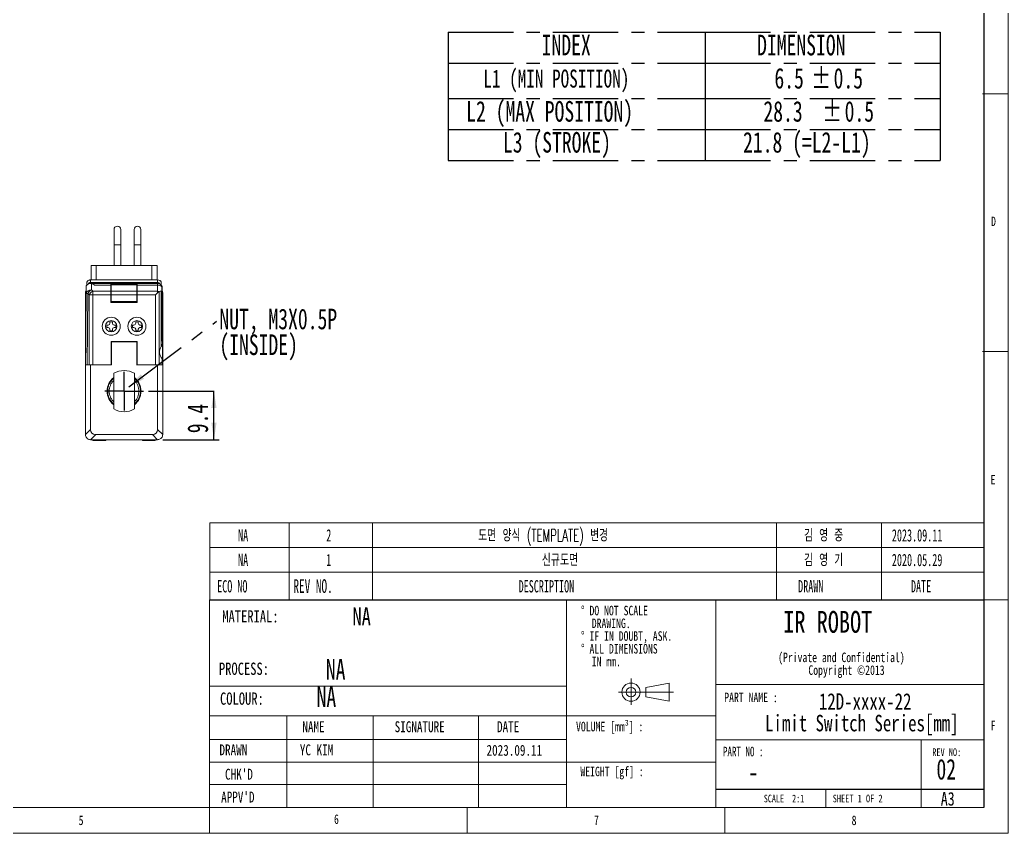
# Model space of a CAD drawing. Header units: millimetres. Extents: x 5 to 415, y 5 to 292.
# Drawn here: x 223.2 to 415, y 5 to 162.9 of the extents above; entities that cross this region are included whole.
import ezdxf

# ---------------------------------------------------------------- set-up
doc = ezdxf.new("R2010")
doc.units = ezdxf.units.MM
doc.linetypes.add('CENTERX2', pattern=[20.32, 12.7, -2.54, 2.54, -2.54])
doc.layers.add('CENTER_LINE', color=7, linetype='CENTERX2')
doc.layers.add('NOTES', color=7, linetype='Continuous')
doc.styles.add('SLDTEXTSTYLE0', font='TXT', dxfattribs={"width": 0.7})
doc.styles.add('SLDTEXTSTYLE2', font='TXT', dxfattribs={"width": 0.7, "bigfont": 'bigfont'})
doc.styles.add('SLDTEXTSTYLE3', font='TXT', dxfattribs={"width": 0.75})
doc.styles.add('SLDTEXTSTYLE4', font='TXT', dxfattribs={"width": 0.6875})
doc.styles.add('SLDTEXTSTYLE5', font='TXT', dxfattribs={"width": 0.694444})
doc.styles.add('SLDTEXTSTYLE6', font='TXT', dxfattribs={"width": 0.605})
doc.styles.add('SLDTEXTSTYLE7', font='TXT', dxfattribs={"width": 0.605, "bigfont": 'bigfont'})
doc.styles.add('SLDTEXTSTYLE8', font='TXT', dxfattribs={"width": 0.563, "bigfont": 'bigfont'})
doc.dimstyles.new('SLDDIMSTYLE3', dxfattribs={"dimtxt": 4, "dimasz": 3.302, "dimexe": 0, "dimexo": 0.0625, "dimgap": 1, "dimtad": 1, "dimdec": 1, "dimrnd": 1e-09, "dimzin": 12, "dimdsep": 46, "dimtxsty": 'SLDTEXTSTYLE0', "dimsah": 1, "dimcen": 0.09, "dimadec": 0, "dimazin": 3, "dimtfac": 1, "dimtdec": 1, "dimtofl": 0, "dimtmove": 0, "dimatfit": 3, "dimfxl": 1, "dimfrac": 2, "dimtolj": 1, "dimtzin": 12, "dimarcsym": 0})
doc.dimstyles.new('SLDDIMSTYLE4', dxfattribs={"dimtxt": 0.18, "dimasz": 3.302, "dimexe": 0, "dimexo": 0.0625, "dimgap": 0, "dimtad": 0, "dimtih": 1, "dimtoh": 1, "dimdec": 0, "dimrnd": 1e-09, "dimzin": 0, "dimdsep": 46, "dimtxsty": 'Standard', "dimsah": 1, "dimcen": 0.09, "dimadec": 0, "dimazin": 0, "dimtfac": 3.302, "dimtdec": 0, "dimtofl": 0, "dimtmove": 0, "dimatfit": 3, "dimfxl": 1, "dimfrac": 2, "dimtolj": 1, "dimtzin": 0, "dimarcsym": 0})

# ---------------------------------------------------------------- blocks, each defined once
blk = doc.blocks.new('SW_NOTE_0_1')
at = {"color": 0, "linetype": 'Continuous', "lineweight": 0, "char_height": 1.8521, "attachment_point": 2, "style": 'SLDTEXTSTYLE3'}
for s, insert in [('(Private and Confidential)', (15.4, 2.39)), ('Copyright ©2013', (16.39, -0.08))]:
    blk.add_mtext(s, dxfattribs=dict(at, insert=insert))
blk = doc.blocks.new('SW_NOTE_0_2')
at = {"color": 0, "linetype": 'Continuous', "lineweight": 0, "char_height": 3.2, "attachment_point": 2, "style": 'SLDTEXTSTYLE3'}
for s, insert in [('12D-xxxx-22', (11.55, 4.13)), ('Limit Switch Series[mm]', (10.9, -0.07))]:
    blk.add_mtext(s, dxfattribs=dict(at, insert=insert))
blk = doc.blocks.new('SW_NOTE_0_3')
at = {"color": 0, "linetype": 'Continuous', "lineweight": 0, "attachment_point": 1, "style": 'SLDTEXTSTYLE3'}
for s, insert, char_height in [('%%d DO NOT SCALE', (0, 2.39), 1.8521), ('DRAWING.', (2.08, -0.08), 1.852), ('%%d IF IN DOUBT, ASK.', (0, -2.55), 1.8521), ('%%d ALL DIMENSIONS', (0, -5.02), 1.8521), ('IN mm.', (2.08, -7.49), 1.852)]:
    blk.add_mtext(s, dxfattribs=dict(at, insert=insert, char_height=char_height))
blk = doc.blocks.new('SW_TABLEANNOTATION_0')
at = {"color": 0, "linetype": 'Continuous', "lineweight": 18}
for p, q in [((0, 0), (0, -4.79)), ((0, 0), (15.39, 0)), ((15.39, 0), (15.39, -4.79)), ((15.39, 0), (31.57, 0)), ((31.57, 0), (31.57, -4.79)), ((31.57, 0), (109.99, 0)), ((109.99, 0), (109.99, -4.79)), ((109.99, 0), (130.36, 0)), ((130.36, 0), (130.36, -4.79)), ((130.36, 0), (150.24, 0)), ((150.24, 0), (150.24, -4.79)), ((0, -4.79), (0, -9.57)), ((0, -4.79), (15.39, -4.79)), ((15.39, -4.79), (15.39, -9.57)), ((15.39, -4.79), (31.57, -4.79)), ((31.57, -4.79), (31.57, -9.57)), ((31.57, -4.79), (109.99, -4.79)), ((109.99, -4.79), (109.99, -9.57)), ((109.99, -4.79), (130.36, -4.79)), ((130.36, -4.79), (130.36, -9.57)), ((130.36, -4.79), (150.24, -4.79)), ((150.24, -4.79), (150.24, -9.57)), ((0, -9.57), (0, -15)), ((0, -9.57), (15.39, -9.57)), ((15.39, -9.57), (15.39, -15)), ((15.39, -9.57), (31.57, -9.57)), ((31.57, -9.57), (31.57, -15)), ((31.57, -9.57), (109.99, -9.57)), ((109.99, -9.57), (109.99, -15)), ((109.99, -9.57), (130.36, -9.57)), ((130.36, -9.57), (130.36, -15)), ((130.36, -9.57), (150.24, -9.57)), ((150.24, -9.57), (150.24, -15)), ((0, -15), (15.39, -15)), ((15.39, -15), (31.57, -15)), ((31.57, -15), (109.99, -15)), ((109.99, -15), (130.36, -15)), ((130.36, -15), (150.24, -15))]:
    blk.add_line(p, q, dxfattribs=at)
at = {"color": 0, "linetype": 'Continuous', "lineweight": 0, "attachment_point": 1}
for s, insert, char_height, style in [('NA', (5.49, -1.21), 2.381, 'SLDTEXTSTYLE6'), ('2', (22.6, -1.21), 2.38, 'SLDTEXTSTYLE6'), ('도면 양식 (TEMPLATE) 변경', (52.09, -1.21), 2.3813, 'SLDTEXTSTYLE7'), ('김 영 중', (115.33, -1.21), 2.381, 'SLDTEXTSTYLE8'), ('2023.09.11', (132.36, -1.21), 2.381, 'SLDTEXTSTYLE6'), ('NA', (5.49, -5.99), 2.381, 'SLDTEXTSTYLE6'), ('1', (22.6, -5.99), 2.38, 'SLDTEXTSTYLE6'), ('신규도면', (64.43, -5.99), 2.381, 'SLDTEXTSTYLE2'), ('김 영 기', (115.33, -5.99), 2.381, 'SLDTEXTSTYLE8'), ('2020.05.29', (132.36, -5.99), 2.381, 'SLDTEXTSTYLE6'), ('ECO NO', (1.43, -11.1), 2.381, 'SLDTEXTSTYLE6'), ('REV NO.', (16.23, -10.93), 2.646, 'SLDTEXTSTYLE6'), ('DESCRIPTION', (59.93, -11.1), 2.3813, 'SLDTEXTSTYLE6'), ('DRAWN', (114.17, -11.1), 2.381, 'SLDTEXTSTYLE6'), ('DATE', (136.06, -11.1), 2.381, 'SLDTEXTSTYLE6')]:
    blk.add_mtext(s, dxfattribs=dict(at, insert=insert, char_height=char_height, style=style))
blk = doc.blocks.new('SW_TABLEANNOTATION_1')
at = {"layer": 'CENTER_LINE', "color": 0}
for p, q in [((0, 0), (0, -6)), ((0, 0), (49.88, 0)), ((49.88, 0), (49.88, -6)), ((49.88, 0), (95.48, 0)), ((95.48, 0), (95.48, -6)), ((0, -6), (0, -12.87)), ((0, -6), (49.88, -6)), ((49.88, -6), (49.88, -12.87)), ((49.88, -6), (95.48, -6)), ((95.48, -6), (95.48, -12.87)), ((0, -12.87), (0, -18.87)), ((0, -12.87), (49.88, -12.87)), ((49.88, -12.87), (49.88, -18.87)), ((49.88, -12.87), (95.48, -12.87)), ((95.48, -12.87), (95.48, -18.87)), ((0, -18.87), (0, -24.87)), ((0, -18.87), (49.88, -18.87)), ((49.88, -18.87), (49.88, -24.87)), ((49.88, -18.87), (95.48, -18.87)), ((95.48, -18.87), (95.48, -24.87)), ((0, -24.87), (49.88, -24.87)), ((49.88, -24.87), (95.48, -24.87))]:
    blk.add_line(p, q, dxfattribs=at)
at = {"layer": 'CENTER_LINE', "color": 0, "attachment_point": 1, "style": 'SLDTEXTSTYLE0'}
for s, insert, char_height in [('INDEX', (18.15, -0.47), 4), ('DIMENSION', (59.96, -0.47), 4), ('L1 (MIN POSITION)', (6.83, -7.23), 3.5), ('6.5', (63.32, -6.91), 4), ('%%p', (70.5, -6.91), 4), ('0.5', (74.8, -6.91), 4), ('L2 (MAX POSITION)', (3.51, -13.34), 4), ('28.3', (61.18, -13.34), 4), ('%%p', (72.64, -13.34), 4), ('0.5', (76.94, -13.34), 4), ('L3 (STROKE)', (10.64, -19.34), 4), ('21.8 (=L2-L1)', (57.23, -19.34), 4)]:
    blk.add_mtext(s, dxfattribs=dict(at, insert=insert, char_height=char_height))
blk = doc.blocks.new('_D_23')
at = {"layer": 'CENTER_LINE'}
for p, q in [((248.18, 90.79), (261.87, 90.79)), ((260.87, 81.37), (260.87, 90.79)), ((250.93, 81.37), (261.87, 81.37))]:
    blk.add_line(p, q, dxfattribs=at)
for points in [[(260.87, 90.79), (260.36, 87.49), (261.38, 87.49)], [(260.87, 81.37), (261.38, 84.67), (260.36, 84.67)]]:
    blk.add_solid(points, dxfattribs=at)
at = {"layer": 'CENTER_LINE', "insert": (255.71, 82.62), "char_height": 4, "attachment_point": 1, "rotation": 90, "style": 'SLDTEXTSTYLE0'}
blk.add_mtext('9.4', dxfattribs=at)
blk = doc.blocks.new('SW_NOTE_0_6')
at = {"layer": 'CENTER_LINE', "color": 0, "char_height": 4, "attachment_point": 1, "style": 'SLDTEXTSTYLE0'}
for s, insert in [('NUT, M3X0.5P', (0.53, 2.44)), ('(INSIDE)', (0.53, -2.56))]:
    blk.add_mtext(s, dxfattribs=dict(at, insert=insert))
blk = doc.blocks.new('SW_CENTERMARKSYMBOL_3')
at = {"layer": 'CENTER_LINE', "color": 0}
for p, q in [((0, 2.5), (0, 3.75)), ((0, 0), (0, 2.5)), ((-2.5, 0), (-3.75, 0)), ((0, 0), (-2.5, 0)), ((0, 0), (0, -2.5)), ((0, 0), (2.5, 0)), ((2.5, 0), (3.75, 0)), ((0, -2.5), (0, -3.75))]:
    blk.add_line(p, q, dxfattribs=at)

msp = doc.modelspace()

# ---------------------------------------------------------------- linework, layer by layer
at = {"color": 7, "linetype": 'Continuous', "lineweight": 18}
for p, q in [((415, 5), (415, 292)), ((415, 148.5), (410, 148.5)), ((241.476, 122.172), (241.476, 119.172)), ((242.776, 119.172), (242.776, 122.172)), ((245.376, 122.172), (245.376, 119.172)), ((246.676, 119.172), (246.676, 122.172)), ((241.476, 119.172), (241.476, 115.172)), ((242.776, 115.172), (242.776, 119.172)), ((245.376, 119.172), (245.376, 115.172)), ((246.676, 115.172), (246.676, 119.172)), ((237.026, 112.372), (237.026, 115.172)), ((248.826, 115.172), (238.026, 115.172)), ((249.826, 115.172), (249.826, 112.372)), ((236.403, 111.517), (236.458, 111.556)), ((236.926, 111.872), (236.926, 112.372)), ((236.926, 112.372), (249.926, 112.372)), ((249.926, 111.872), (236.926, 111.872)), ((236.926, 111.672), (249.926, 111.672)), ((236.926, 111.672), (240.876, 111.672)), ((237.079, 111.66), (237.079, 110.426)), ((237.146, 111.647), (240.876, 111.647)), ((240.876, 111.355), (237.657, 111.355)), ((240.876, 111.647), (240.876, 111.672)), ((240.876, 111.647), (240.876, 111.355)), ((240.876, 110.165), (240.876, 111.355)), ((240.948, 111.672), (240.926, 111.628)), ((240.926, 111.072), (240.926, 111.628)), ((240.926, 111.628), (240.93, 111.62)), ((245.922, 111.62), (240.93, 111.62)), ((240.945, 110.165), (240.934, 111.415)), ((245.918, 111.415), (240.934, 111.415)), ((240.948, 111.672), (245.904, 111.672)), ((245.904, 111.672), (245.926, 111.628)), ((245.907, 110.165), (245.918, 111.415)), ((245.926, 111.628), (245.922, 111.62)), ((245.926, 111.628), (245.926, 111.072)), ((245.976, 111.672), (249.926, 111.672)), ((245.976, 111.646), (245.976, 111.672)), ((249.926, 111.646), (245.976, 111.646)), ((245.976, 111.379), (245.976, 111.646)), ((249.926, 111.379), (245.976, 111.379)), ((245.976, 110.165), (245.976, 111.379)), ((249.926, 111.872), (249.926, 112.372)), ((249.926, 111.379), (249.926, 111.646)), ((249.926, 110.165), (249.926, 111.379)), ((250.66, 111.123), (250.656, 111.356)), ((235.926, 95.872), (236.059, 111.171)), ((235.926, 95.872), (235.926, 109.872)), ((235.958, 95.872), (236.08, 109.727)), ((236.08, 109.727), (236.08, 111.205)), ((236.372, 109.719), (236.25, 95.872)), ((236.633, 109.458), (236.372, 109.719)), ((236.633, 95.872), (236.633, 109.458)), ((236.633, 109.458), (237.34, 109.458)), ((237.079, 110.426), (237.34, 110.165)), ((237.34, 109.458), (237.34, 110.165)), ((237.34, 110.165), (240.876, 110.165)), ((240.876, 109.458), (237.34, 109.458)), ((237.34, 109.458), (237.34, 95.872)), ((240.926, 111.116), (240.876, 111.116)), ((240.926, 111.072), (240.876, 111.072)), ((240.876, 110.165), (240.876, 109.458)), ((240.876, 107.972), (240.876, 109.458)), ((240.926, 109.264), (240.926, 111.072)), ((245.907, 110.165), (240.945, 110.165)), ((240.948, 108.172), (240.948, 109.458)), ((245.904, 109.458), (240.948, 109.458)), ((245.904, 108.172), (245.904, 109.458)), ((245.926, 111.116), (245.976, 111.116)), ((245.926, 109.264), (245.926, 111.072)), ((245.926, 111.072), (245.976, 111.072)), ((245.976, 110.165), (249.926, 110.165)), ((245.976, 109.458), (245.976, 110.165)), ((249.512, 109.458), (245.976, 109.458)), ((245.976, 107.972), (245.976, 109.458)), ((249.512, 109.458), (249.926, 109.872)), ((249.512, 95.872), (249.512, 109.458)), ((249.926, 109.872), (249.926, 110.165)), ((250.219, 110.101), (250.219, 95.872)), ((250.633, 99.465), (250.633, 110.165)), ((250.766, 110.097), (250.766, 111.056)), ((250.792, 111.171), (250.926, 95.872)), ((250.926, 95.872), (250.926, 109.872)), ((240.926, 109.264), (240.876, 109.264)), ((240.935, 108.672), (240.876, 108.672)), ((240.935, 108.172), (240.876, 108.172)), ((245.976, 107.972), (240.876, 107.972)), ((240.931, 108.672), (240.926, 109.264)), ((240.929, 108.172), (240.929, 107.972)), ((240.935, 108.172), (240.935, 108.672)), ((240.948, 108.172), (240.938, 108.172)), ((240.938, 108.172), (240.938, 107.972)), ((245.904, 108.172), (240.948, 108.172)), ((245.904, 108.172), (245.914, 108.172)), ((245.914, 108.172), (245.914, 107.972)), ((245.917, 108.172), (245.917, 108.672)), ((245.917, 108.672), (245.976, 108.672)), ((245.917, 108.172), (245.976, 108.172)), ((245.921, 108.672), (245.926, 109.264)), ((245.923, 108.172), (245.923, 107.972)), ((245.926, 109.264), (245.976, 109.264)), ((240.343, 103.605), (240.051, 103.605)), ((240.051, 103.605), (240.051, 103.139)), ((240.693, 104.247), (240.693, 103.955)), ((241.159, 104.247), (240.693, 104.247)), ((241.159, 103.955), (241.159, 104.247)), ((241.801, 103.605), (241.509, 103.605)), ((241.801, 103.139), (241.801, 103.605)), ((245.051, 103.605), (245.051, 103.139)), ((245.343, 103.605), (245.051, 103.605)), ((246.159, 104.247), (245.693, 104.247)), ((245.693, 104.247), (245.693, 103.955)), ((246.159, 103.955), (246.159, 104.247)), ((246.801, 103.605), (246.509, 103.605)), ((246.801, 103.139), (246.801, 103.605)), ((240.051, 103.139), (240.343, 103.139)), ((240.693, 102.789), (240.693, 102.497)), ((240.693, 102.497), (241.159, 102.497)), ((241.159, 102.497), (241.159, 102.789)), ((241.509, 103.139), (241.801, 103.139)), ((245.051, 103.139), (245.343, 103.139)), ((245.693, 102.789), (245.693, 102.497)), ((245.693, 102.497), (246.159, 102.497)), ((246.159, 102.497), (246.159, 102.789)), ((246.509, 103.139), (246.801, 103.139)), ((245.951, 100.397), (240.901, 100.397)), ((240.901, 100.397), (240.901, 95.872)), ((240.976, 95.87), (240.976, 100.37)), ((240.976, 100.37), (245.876, 100.37)), ((242.381, 100.397), (242.353, 100.37)), ((243.508, 100.37), (243.481, 100.397)), ((245.876, 95.87), (245.876, 100.37)), ((245.951, 100.397), (245.951, 95.872)), ((240.976, 99.372), (240.901, 99.372)), ((245.951, 99.372), (245.876, 99.372)), ((410, 98.5), (415, 98.5)), ((240.901, 97.372), (240.976, 97.372)), ((240.976, 96.303), (240.901, 96.344)), ((245.876, 97.372), (245.951, 97.372)), ((250.804, 95.872), (250.794, 97.051)), ((250.883, 96.826), (250.892, 95.872)), ((235.958, 95.872), (235.926, 95.872)), ((235.926, 82.37), (235.926, 95.87)), ((235.926, 95.87), (236.926, 95.87)), ((235.931, 95.87), (235.931, 95.872)), ((235.945, 95.87), (235.945, 95.872)), ((236.25, 95.872), (235.958, 95.872)), ((236.242, 95.87), (236.242, 95.872)), ((236.25, 95.872), (236.633, 95.872)), ((236.624, 95.87), (236.624, 95.872)), ((237.34, 95.872), (236.633, 95.872)), ((236.676, 95.87), (236.676, 95.872)), ((236.926, 95.87), (236.926, 83.36)), ((236.926, 95.87), (240.976, 95.87)), ((237.34, 95.872), (240.901, 95.872)), ((237.476, 95.872), (237.476, 95.87)), ((241.426, 87.326), (241.426, 94.254)), ((245.426, 94.254), (245.426, 90.79)), ((245.951, 95.904), (245.847, 95.87)), ((245.876, 95.87), (249.926, 95.87)), ((245.951, 95.872), (249.512, 95.872)), ((250.219, 95.872), (249.512, 95.872)), ((249.926, 83.36), (249.926, 95.87)), ((249.926, 95.87), (250.926, 95.87)), ((250.026, 95.87), (250.026, 95.872)), ((250.804, 95.872), (250.219, 95.872)), ((250.526, 95.872), (250.526, 95.87)), ((250.61, 95.872), (250.61, 95.87)), ((250.892, 95.872), (250.804, 95.872)), ((250.926, 95.872), (250.892, 95.872)), ((250.906, 95.87), (250.906, 95.872)), ((250.917, 95.87), (250.917, 95.872)), ((250.926, 95.87), (250.926, 82.37)), ((241.128, 93.088), (241.426, 93.333)), ((245.724, 93.088), (245.426, 93.342)), ((245.426, 90.79), (245.426, 87.326)), ((235.926, 82.36), (236.926, 83.36)), ((249.926, 83.36), (250.926, 82.36)), ((237.916, 82.37), (236.916, 81.37)), ((249.926, 81.37), (236.926, 81.37)), ((237.376, 81.37), (237.376, 81.22)), ((237.376, 81.22), (238.626, 81.22)), ((237.916, 82.37), (248.936, 82.37)), ((238.626, 81.22), (239.876, 81.22)), ((239.876, 81.22), (239.876, 81.37)), ((246.976, 81.37), (246.976, 81.22)), ((246.976, 81.22), (248.226, 81.22)), ((248.226, 81.22), (249.476, 81.22)), ((249.936, 81.37), (248.936, 82.37)), ((249.476, 81.22), (249.476, 81.37)), ((260, 50.271), (260, 10)), ((415, 50.271), (260, 50.271)), ((329.265, 50.271), (329.265, 10)), ((358.254, 50.271), (358.254, 10)), ((260, 33.55), (329.265, 33.55)), ((344.668, 33.297), (349.181, 34.143)), ((344.668, 33.297), (344.668, 31.454)), ((349.181, 30.608), (349.181, 34.143)), ((410.25, 33.844), (358.254, 33.844)), ((344.668, 31.454), (349.181, 30.608)), ((275.001, 27.796), (275.001, 10)), ((291.778, 27.796), (291.778, 10)), ((312.217, 10), (312.217, 27.796)), ((329.265, 23.158), (260, 23.158)), ((398.074, 10), (398.074, 23.123)), ((358.254, 18.822), (260, 18.822)), ((260, 14.481), (329.265, 14.481)), ((312.217, 14.859), (312.217, 10)), ((379.611, 13.419), (379.611, 10)), ((10, 10), (410.25, 10)), ((260, 5), (260, 10)), ((310, 5), (310, 10)), ((360, 5), (360, 10)), ((5, 5), (415, 5))]:
    msp.add_line(p, q, dxfattribs=at)
at = {"color": 8, "linetype": 'Continuous', "lineweight": 18}
for p, q in [((241.476, 119.172), (242.776, 119.172)), ((245.376, 119.172), (246.676, 119.172)), ((238.026, 115.172), (238.026, 112.372)), ((248.826, 112.372), (248.826, 115.172))]:
    msp.add_line(p, q, dxfattribs=at)
at = {"color": 7, "linetype": 'CENTERX2', "lineweight": 18}
for p, q in [((341.798, 35.054), (341.798, 29.936)), ((339.361, 32.376), (350.023, 32.376))]:
    msp.add_line(p, q, dxfattribs=at)
at = {"color": 7, "linetype": 'Continuous', "lineweight": 18}
for centre, radius in [((240.926, 103.372), 1.75), ((240.926, 103.372), 1.1), ((245.926, 103.372), 1.75), ((245.926, 103.372), 1.1), ((341.798, 32.376), 1.767), ((341.798, 32.376), 0.922)]:
    msp.add_circle(centre, radius, dxfattribs=at)
for centre, radius, start, end in [((242.126, 122.172), 0.65, 0, 180), ((246.026, 122.172), 0.65, 0, 180), ((236.926, 110.672), 1, 43.04269, 81.16753), ((249.926, 111.372), 1, 63.69863, 90), ((249.926, 110.672), 1, 82.48354, 90), ((249.926, 110.672), 1, 77.34027, 90), ((249.967, 110.234), 1.146, 45.82364, 92.07245), ((249.926, 110.672), 1, 32.66721, 77.34027), ((236.926, 110.672), 1, 147.81989, 150.05281), ((236.957, 109.537), 0.897, 82.12722, 167.73628), ((236.379, 114.852), 5.133, 266.658, 269.92808), ((237.832, 108.966), 1.642, 117.27378, 152.72622), ((238.093, 108.705), 1.642, 117.27378, 152.72622), ((249.928, 108.787), 1.378, 76.08614, 90.07918), ((250.452, 109.74), 0.43, 116.60592, 122.80643), ((249.926, 110.672), 1, 29.94719, 32.66721), ((249.926, 109.872), 1, 0, 29.12304), ((240.343, 103.955), 0.35, 270, 0), ((241.509, 103.955), 0.35, 180, 270), ((245.343, 103.955), 0.35, 270, 0), ((246.509, 103.955), 0.35, 180, 270), ((240.343, 102.789), 0.35, 0, 90), ((241.509, 102.789), 0.35, 90, 180), ((245.343, 102.789), 0.35, 0, 90), ((246.509, 102.789), 0.35, 90, 180), ((252.426, 98.372), 2.1, 148.62287, 218.98329), ((243.426, 90.79), 4, 60, 120), ((243.426, 90.79), 3.3, 127.3052, 232.6948), ((243.426, 90.79), 3.3, 307.3052, 52.6948), ((243.426, 90.79), 4, 240, 270), ((243.426, 90.79), 4, 270, 300), ((236.926, 82.37), 1, 180, 180.573), ((236.926, 82.37), 1, 269.427, 270), ((249.926, 82.37), 1, 270, 270.573), ((249.926, 82.37), 1, 359.427, 0)]:
    msp.add_arc(centre, radius, start, end, dxfattribs=at)
for centre, major_axis, ratio, start_param, end_param in [((249.926, 108.458), (0.707, 1.707), 0.4142136, 0, 0.4455613), ((249.926, 109.872), (1, 0), 0.4142136, 0.5738261, 0.7853982), ((249.926, 206.875), (-1, 114.593), 0.0000761, 2.5764929, 2.77517), ((250.882, 98.372), (-0.018, 2.1), 0.0087265, 2.3983734, 7.046704), ((238.906, 84.35), (-1.715, -1.715), 0.5773503, 5.7595865, 6.8067841), ((247.946, 84.35), (1.715, -1.715), 0.5773503, 5.7595865, 6.8067841)]:
    msp.add_ellipse(centre, major_axis=major_axis, ratio=ratio, start_param=start_param, end_param=end_param, dxfattribs=at)
msp.add_ellipse((235.97, 98.372), major_axis=(0.007, 0.85), ratio=0.0087265, dxfattribs=at)
for points in [[(237.026, 115.172), (237.041, 115.172), (237.071, 115.172), (237.302, 115.172), (237.633, 115.172), (237.895, 115.172), (238.026, 115.172)], [(249.826, 115.172), (249.811, 115.172), (249.781, 115.172), (249.55, 115.172), (249.219, 115.172), (248.957, 115.172), (248.826, 115.172)], [(240.423, 89.546), (240.352, 89.747), (240.208, 90.149), (240.187, 90.575), (240.176, 90.789)]]:
    msp.add_open_spline(points, degree=3, dxfattribs=at)
for points, knots in [([(236.08, 111.205), (236.083, 111.211), (236.091, 111.224), (236.173, 111.339), (236.332, 111.49), (236.575, 111.623), (236.84, 111.683), (237.015, 111.666), (237.079, 111.66)], [0, 0, 0, 0, 0.15407221, 0.30920669, 0.48833471, 0.67150156, 0.87823079, 1, 1, 1, 1]), ([(236.196, 111.372), (236.198, 111.449), (236.201, 111.609), (236.203, 111.754), (236.204, 111.829)], [0, 0, 0, 0, 0.4793147, 1, 1, 1, 1]), ([(236.204, 111.829), (236.209, 111.875), (236.217, 111.965), (236.278, 112.091), (236.366, 112.199), (236.444, 112.246), (236.483, 112.269)], [0, 0, 0, 0, 0.268398, 0.5221781, 0.7647473, 1, 1, 1, 1]), ([(236.926, 111.872), (236.876, 111.868), (236.777, 111.859), (236.641, 111.791), (236.528, 111.691), (236.483, 111.601), (236.461, 111.557)], [0, 0, 0, 0, 0.2498829, 0.4998439, 0.7498829, 1, 1, 1, 1]), ([(236.926, 112.372), (236.849, 112.368), (236.695, 112.359), (236.554, 112.299), (236.483, 112.269)], [0, 0, 0, 0, 0.50000794, 1, 1, 1, 1]), ([(240.934, 111.415), (240.933, 111.48), (240.932, 111.595), (240.931, 111.613), (240.93, 111.62)], [0, 0, 0, 0, 0.557681, 1, 1, 1, 1]), ([(245.922, 111.62), (245.921, 111.608), (245.919, 111.586), (245.918, 111.468), (245.918, 111.415)], [0, 0, 0, 0, 0.5576818, 1, 1, 1, 1]), ([(250.391, 111.557), (250.369, 111.601), (250.324, 111.691), (250.211, 111.791), (250.075, 111.859), (249.976, 111.868), (249.926, 111.872)], [0, 0, 0, 0, 0.2501171, 0.5001561, 0.7501171, 1, 1, 1, 1]), ([(250.145, 111.648), (250.144, 111.648), (250.141, 111.647), (250.105, 111.647), (250.052, 111.646), (249.989, 111.646), (249.945, 111.646), (249.926, 111.646)], [0, 0, 0, 0, 0.2095293, 0.4190586, 0.6285879, 0.8381172, 1, 1, 1, 1]), ([(250.369, 112.269), (250.413, 112.241), (250.502, 112.187), (250.593, 112.062), (250.64, 111.938), (250.645, 111.86), (250.647, 111.829)], [0, 0, 0, 0, 0.2705008, 0.5406399, 0.8204463, 1, 1, 1, 1]), ([(250.655, 111.372), (250.654, 111.444), (250.651, 111.605), (250.649, 111.75), (250.647, 111.829)], [0, 0, 0, 0, 0.45205475, 1, 1, 1, 1]), ([(235.926, 109.872), (235.932, 109.96), (235.942, 110.129), (236.017, 110.281), (236.052, 110.353)], [0, 0, 0, 0, 0.5227521, 1, 1, 1, 1]), ([(240.945, 110.165), (240.946, 110.049), (240.947, 109.841), (240.948, 109.575), (240.948, 109.458)], [0, 0, 0, 0, 0.557568, 1, 1, 1, 1]), ([(245.907, 110.165), (245.906, 110.049), (245.904, 109.841), (245.904, 109.575), (245.904, 109.458)], [0, 0, 0, 0, 0.557568, 1, 1, 1, 1]), ([(250.219, 110.101), (250.144, 110.052), (250.046, 109.987), (249.949, 109.894), (249.926, 109.872)], [0, 0, 0, 0, 0.7656173, 1, 1, 1, 1]), ([(250.768, 111.212), (250.767, 111.21), (250.767, 111.207), (250.766, 111.169), (250.766, 111.112), (250.766, 111.063), (250.766, 111.056)], [0, 0, 0, 0, 0.23875093, 0.50244867, 0.92376914, 1, 1, 1, 1]), ([(250.633, 99.465), (250.705, 99.589), (250.791, 99.736), (250.847, 99.868), (250.856, 99.889)], [0, 0, 0, 0, 0.8370062, 1, 1, 1, 1]), ([(250.794, 97.051), (250.822, 97.007), (250.872, 96.932), (250.88, 96.857), (250.883, 96.826)], [0, 0, 0, 0, 0.58299512, 1, 1, 1, 1]), ([(241.128, 93.088), (241.013, 92.963), (240.776, 92.704), (240.459, 92.162), (240.223, 91.507), (240.192, 91.04), (240.176, 90.79)], [0, 0, 0, 0, 0.2137852, 0.4423397, 0.7008703, 1, 1, 1, 1]), ([(241.426, 88.335), (241.341, 88.401), (241.09, 88.595), (240.766, 89.014), (240.467, 89.564), (240.285, 90.165), (240.224, 90.79), (240.286, 91.414), (240.467, 92.016), (240.766, 92.566), (241.09, 92.985), (241.341, 93.179), (241.426, 93.245)], [0, 0, 0, 0, 0.0573633, 0.1679991, 0.2786866, 0.3893605, 0.5000229, 0.6106915, 0.7213621, 0.8320192, 0.9426608, 1, 1, 1, 1]), ([(241.426, 92.858), (241.413, 92.848), (241.253, 92.719), (241.018, 92.394), (240.745, 91.9), (240.582, 91.353), (240.525, 90.789), (240.582, 90.223), (240.745, 89.677), (241.02, 89.184), (241.255, 88.86), (241.413, 88.731), (241.426, 88.721)], [0, 0, 0, 0, 0.010982, 0.1331771, 0.2557894, 0.3777523, 0.500412, 0.6224876, 0.7449184, 0.8673855, 0.9894501, 1, 1, 1, 1]), ([(245.426, 93.245), (245.511, 93.179), (245.762, 92.985), (246.086, 92.566), (246.385, 92.016), (246.567, 91.414), (246.628, 90.79), (246.566, 90.165), (246.384, 89.564), (246.085, 89.014), (245.761, 88.594), (245.511, 88.401), (245.426, 88.335)], [0, 0, 0, 0, 0.057331, 0.1680267, 0.2787183, 0.3893869, 0.5000413, 0.6107133, 0.7214048, 0.8320582, 0.9426261, 1, 1, 1, 1]), ([(245.426, 88.721), (245.439, 88.732), (245.598, 88.861), (245.833, 89.186), (246.106, 89.68), (246.27, 90.226), (246.326, 90.791), (246.27, 91.357), (246.107, 91.902), (245.832, 92.396), (245.597, 92.72), (245.439, 92.848), (245.426, 92.858)], [0, 0, 0, 0, 0.0109761, 0.1331719, 0.2557842, 0.377762, 0.5004232, 0.6224989, 0.7449304, 0.8674051, 0.9894482, 1, 1, 1, 1]), ([(245.724, 93.088), (245.866, 92.929), (246.15, 92.611), (246.445, 92.04), (246.64, 91.428), (246.664, 91.003), (246.676, 90.79)], [0, 0, 0, 0, 0.2499797, 0.4999865, 0.7499932, 1, 1, 1, 1]), ([(240.176, 90.79), (240.178, 91.005), (240.181, 91.243), (240.251, 91.468), (240.258, 91.49)], [0, 0, 0, 0, 0.9025877, 1, 1, 1, 1]), ([(245.426, 88.237), (245.447, 88.25), (245.651, 88.385), (245.973, 88.747), (246.357, 89.328), (246.622, 90.028), (246.658, 90.532), (246.676, 90.791)], [0, 0, 0, 0, 0.0252216, 0.24758154, 0.48414659, 0.73499364, 1, 1, 1, 1]), ([(246.676, 90.79), (246.673, 90.575), (246.67, 90.332), (246.598, 90.103), (246.589, 90.076)], [0, 0, 0, 0, 0.8843083, 1, 1, 1, 1]), ([(241.426, 88.239), (241.364, 88.285), (241.174, 88.427), (240.907, 88.723), (240.625, 89.111), (240.491, 89.401), (240.423, 89.546)], [0, 0, 0, 0, 0.1389971, 0.425998, 0.712999, 1, 1, 1, 1]), ([(236.916, 81.37), (236.804, 81.382), (236.58, 81.406), (236.283, 81.58), (236.06, 81.834), (235.944, 82.11), (235.931, 82.29), (235.926, 82.36)], [0, 0, 0, 0, 0.2167717, 0.4334534, 0.649886, 0.8645239, 1, 1, 1, 1]), ([(250.926, 82.36), (250.914, 82.248), (250.89, 82.024), (250.715, 81.727), (250.462, 81.504), (250.186, 81.388), (250.006, 81.375), (249.936, 81.37)], [0, 0, 0, 0, 0.21677172, 0.43345339, 0.64988604, 0.86452392, 1, 1, 1, 1])]:
    msp.add_open_spline(points, degree=3, knots=knots, dxfattribs=at)
at = {"layer": 'NOTES', "color": 7}
for p, q in [((410.25, 287), (410.25, 10)), ((410.25, 13.496), (358.254, 13.496))]:
    msp.add_line(p, q, dxfattribs=at)
at = {"layer": 'NOTES', "color": 7, "linetype": 'Continuous', "lineweight": 18}
for p, q in [((260, 27.801), (358.254, 27.801)), ((410.25, 23.123), (358.254, 23.123))]:
    msp.add_line(p, q, dxfattribs=at)

# ---------------------------------------------------------------- block references
at = {"color": 7, "linetype": 'Continuous', "lineweight": 0}
for name, p in [('SW_TABLEANNOTATION_0', (260.062, 65.21)), ('SW_NOTE_0_3', (332.098, 46.744)), ('SW_NOTE_0_1', (367.225, 37.663)), ('SW_NOTE_0_2', (375.692, 28.042))]:
    msp.add_blockref(name, p, dxfattribs=at)
at = {"layer": 'CENTER_LINE'}
for name, p in [('SW_TABLEANNOTATION_1', (306.311, 160.423)), ('SW_NOTE_0_6', (261.388, 104.357)), ('SW_CENTERMARKSYMBOL_3', (243.426, 90.79))]:
    msp.add_blockref(name, p, dxfattribs=at)

# ---------------------------------------------------------------- texts
at = {"color": 7, "linetype": 'Continuous', "lineweight": 0}
for s, insert, char_height, attachment_point, style in [('D', (411.667, 124.668), 1.852, 1, 'SLDTEXTSTYLE3'), ('E', (411.586, 74.537), 1.852, 1, 'SLDTEXTSTYLE3'), ('MATERIAL:', (262.479, 48.278), 2.3813, 1, 'SLDTEXTSTYLE3'), ('NA', (289.535, 48.832), 3.5, 2, 'SLDTEXTSTYLE3'), ('PROCESS:', (261.829, 38.108), 2.3813, 1, 'SLDTEXTSTYLE3'), ('PART NAME :', (359.887, 32.29), 1.85208, 1, 'SLDTEXTSTYLE3'), ('VOLUME [mm³] :', (331.133, 26.622), 1.85208, 1, 'SLDTEXTSTYLE3'), ('NAME', (278.027, 26.726), 2.1167, 1, 'SLDTEXTSTYLE3'), ('SIGNATURE', (295.935, 26.726), 2.1167, 1, 'SLDTEXTSTYLE3'), ('DATE', (315.804, 26.726), 2.1167, 1, 'SLDTEXTSTYLE3'), ('DRAWN', (261.937, 22.233), 2.1167, 1, 'SLDTEXTSTYLE3'), ('2023.09.11', (313.76, 22.154), 2.1167, 1, 'SLDTEXTSTYLE3'), ('REV NO:', (400.257, 21.476), 1.5, 1, 'SLDTEXTSTYLE3'), ("CHK'D", (263.024, 17.51), 2.1167, 1, 'SLDTEXTSTYLE3'), ('-', (365.556, 18.906), 4, 2, 'SLDTEXTSTYLE3'), ("APPV'D", (262.263, 13.079), 2.1167, 1, 'SLDTEXTSTYLE3'), ('SCALE  2:1', (367.564, 12.491), 1.5, 1, 'SLDTEXTSTYLE0'), ('SHEET 1 OF 2', (380.942, 12.491), 1.5, 1, 'SLDTEXTSTYLE4'), ('A3', (401.912, 13.007), 2.6458, 1, 'SLDTEXTSTYLE3'), ('5', (234.613, 8.434), 1.852, 1, 'SLDTEXTSTYLE3')]:
    msp.add_mtext(s, dxfattribs=dict(at, insert=insert, char_height=char_height, attachment_point=attachment_point, style=style))
at = {"layer": 'CENTER_LINE', "char_height": 4, "attachment_point": 1, "style": 'SLDTEXTSTYLE0'}
for s, insert in [('NA', (282.586, 38.782)), ('NA', (280.782, 33.508)), ('02', (401.069, 19.417))]:
    msp.add_mtext(s, dxfattribs=dict(at, insert=insert))
at = {"layer": 'NOTES', "attachment_point": 1}
for s, insert, char_height, style in [('IR ROBOT', (371.345, 48.136), 4.2333, 'SLDTEXTSTYLE3'), ('COLOUR:', (262.046, 32.312), 2.3813, 'SLDTEXTSTYLE3'), ('F', (411.586, 26.839), 1.852, 'SLDTEXTSTYLE3'), ('YC KIM', (277.535, 22.233), 2.1167, 'SLDTEXTSTYLE3'), ('PART NO :', (359.636, 21.78), 1.8521, 'SLDTEXTSTYLE5'), ('WEIGHT [gf] :', (331.976, 17.919), 1.85208, 'SLDTEXTSTYLE3'), ('6', (284.167, 8.668), 1.852, 'SLDTEXTSTYLE3'), ('7', (334.613, 8.434), 1.852, 'SLDTEXTSTYLE3'), ('8', (384.613, 8.434), 1.852, 'SLDTEXTSTYLE3')]:
    msp.add_mtext(s, dxfattribs=dict(at, insert=insert, char_height=char_height, style=style))

# ---------------------------------------------------------------- dimensions: what is measured, and where the dimension line sits
at = {"layer": 'CENTER_LINE'}
dim = msp.add_linear_dim(base=(260.87, 90.79), p1=(249.926, 81.37), p2=(247.176, 90.79), angle=90, dimstyle='SLDDIMSTYLE3', dxfattribs=at)
dim.commit()
dim.dimension.update_dxf_attribs({"geometry": '_D_23', "text_midpoint": (260.87, 86.08), "dimtype": 160})

# ---------------------------------------------------------------- leaders
msp.add_leader([(244.343, 91.639), (261.388, 104.357)], dimstyle='SLDDIMSTYLE4', dxfattribs=at)

doc.saveas('drawing.dxf')
